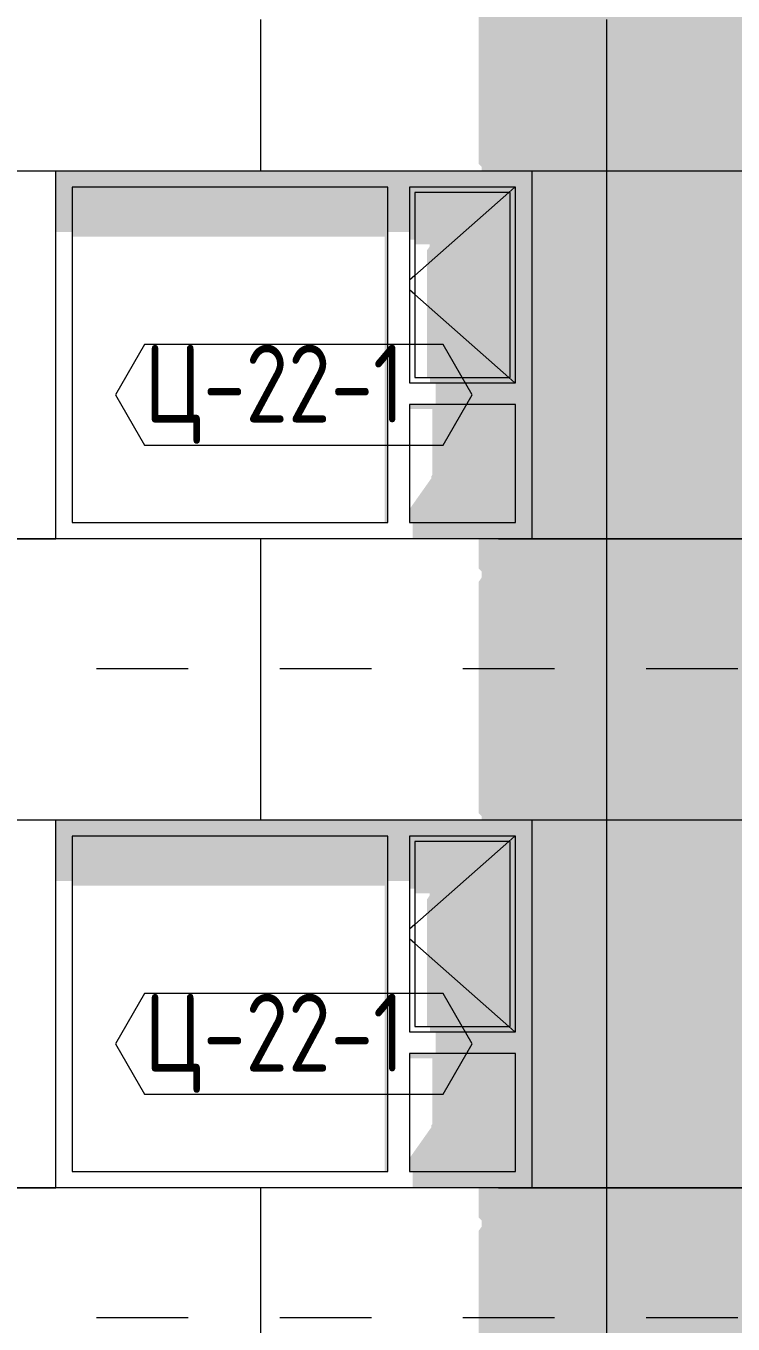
# Model space of a CAD drawing. Header units: millimetres. Extents: x 18162 to 7085488, y 72188 to 247925.
# Drawn here: x 5960420 to 5963688, y 118526 to 124526 of the extents above; entities that cross this region are included whole.
import ezdxf

# ---------------------------------------------------------------- set-up
doc = ezdxf.new("R2010")
doc.units = ezdxf.units.MM
doc.header["$MEASUREMENT"] = 0
doc.linetypes.add('Dashed', pattern=[423.333333, 211.666667, -211.666667])
doc.layers.add('Archicad Windows', color=7, linetype='Continuous')
doc.layers.add('Structural - Bearing', color=7, linetype='Continuous')
doc.styles.add('GENERATED_STYLE_3', font='', dxfattribs={"width": 0.8})
doc.styles.get('GENERATED_STYLE_3').set_extended_font_data('ISOCPEUR MON')

# ---------------------------------------------------------------- blocks, each defined once
blk = doc.blocks.new('*X2853', base_point=(6050603.8, 91556.2))
at = {"layer": 'Structural - Bearing', "color": 8, "linetype": 'Continuous', "lineweight": 13}
for p, q in [((5961503.8, 121456.2), (5961503.8, 120856.2)), ((5963103.8, 121456.2), (5963103.8, 119156.2)), ((5959903.8, 120856.2), (5960558.1, 120856.2)), ((5962758.1, 120856.2), (5963103.8, 120856.2)), ((5963103.8, 120856.2), (5963795.7, 120856.2)), ((5959903.8, 119156.2), (5960558.1, 119156.2)), ((5960558.1, 119156.2), (5959903.8, 119156.2)), ((5961503.8, 119156.2), (5961503.8, 118556.2)), ((5962603.8, 119156.2), (5963103.8, 119156.2)), ((5963103.8, 119156.2), (5962758.1, 119156.2)), ((5963103.8, 119156.2), (5963795.7, 119156.2)), ((5963103.8, 119156.2), (5963103.8, 118556.2)), ((5963795.7, 119156.2), (5963103.8, 119156.2)), ((5961503.8, 118556.2), (5961503.8, 118456.2)), ((5963103.8, 118556.2), (5963103.8, 118456.2))]:
    blk.add_line(p, q, dxfattribs=at)
blk = doc.blocks.new('*X2860', base_point=(6050603.8, 91556.2))
at = {"layer": 'Structural - Bearing', "color": 8, "linetype": 'Continuous', "lineweight": 13}
for p, q in [((5961503.8, 124456.2), (5961503.8, 123856.2)), ((5963103.8, 124456.2), (5963103.8, 122156.2)), ((5959903.8, 123856.2), (5960558.1, 123856.2)), ((5962758.1, 123856.2), (5963103.8, 123856.2)), ((5963103.8, 123856.2), (5963795.7, 123856.2)), ((5959903.8, 122156.2), (5960558.1, 122156.2)), ((5960558.1, 122156.2), (5959903.8, 122156.2)), ((5961503.8, 122156.2), (5961503.8, 121556.2)), ((5962603.8, 122156.2), (5963103.8, 122156.2)), ((5963103.8, 122156.2), (5962758.1, 122156.2)), ((5963103.8, 122156.2), (5963795.7, 122156.2)), ((5963103.8, 122156.2), (5963103.8, 121556.2)), ((5963795.7, 122156.2), (5963103.8, 122156.2)), ((5961503.8, 121556.2), (5961503.8, 121456.2)), ((5963103.8, 121556.2), (5963103.8, 121456.2))]:
    blk.add_line(p, q, dxfattribs=at)
blk = doc.blocks.new('*X2867', base_point=(6050603.8, 91556.2))
at = {"layer": 'Structural - Bearing', "color": 8, "linetype": 'Continuous', "lineweight": 13}
for p, q in [((5961503.8, 124556.2), (5961503.8, 124456.2)), ((5963103.8, 124556.2), (5963103.8, 124456.2))]:
    blk.add_line(p, q, dxfattribs=at)
blk = doc.blocks.new('Label_251_3', base_point=(5961658.1, 119587.1))
at = {"color": 13, "linetype": 'Continuous', "lineweight": 13, "flags": 128}
blk.add_lwpolyline([(5960834.2, 119821.3), (5960968.3, 119589.1), (5962347.9, 119589.1), (5962482, 119821.3), (5962347.9, 120053.6), (5960968.3, 120053.6)], close=True, dxfattribs=at)
at = {"color": 13, "lineweight": 13, "insert": (5960968.3, 120052.9), "char_height": 360, "attachment_point": 1, "style": 'GENERATED_STYLE_3'}
blk.add_mtext('\\A1;{\\pql;\\pt0,253000;\\fISOCPEUR MON|b0|i0|c0|p0;\\W0.800000;Ц-22-1\\fISOCPEUR MON|b0|i0|c0|p0;\\W0.800000;\\A1{\\H.66x;\\S^  ;}\\fISOCPEUR MON|b0|i0|c0|p0;\\W0.800000;\\fISOCPEUR MON|b0|i0|c0|p0;\\W0.800000;\\A1{\\H.66x;\\S^  ;}\\fISOCPEUR MON|b0|i0|c0|p0;\\W0.800000; \\fISOCPEUR MON|b0|i0|c0|p0;\\W0.800000;\\fISOCPEUR MON|b0|i0|c0|p0;\\W0.800000;\\fISOCPEUR MON|b0|i0|c0|p0;\\W0.800000;\\fISOCPEUR MON|b0|i0|c0|p0;\\W0.800000;\\fISOCPEUR MON|b0|i0|c0|p0;\\W0.800000;\\fISOCPEUR MON|b0|i0|c0|p0;\\W0.800000;\\fISOCPEUR MON|b0|i0|c0|p0;\\W0.800000;\\fISOCPEUR MON|b0|i0|c0|p0;\\W0.800000;\\fISOCPEUR MON|b0|i0|c0|p0;\\W0.800000;\\fISOCPEUR MON|b0|i0|c0|p0;\\W0.800000;\\fISOCPEUR MON|b0|i0|c0|p0;\\W0.800000;\\fISOCPEUR MON|b0|i0|c0|p0;\\W0.800000;\\fISOCPEUR MON|b0|i0|c0|p0;\\W0.800000;\\fISOCPEUR MON|b0|i0|c0|p0;\\W0.800000;\\fISOCPEUR MON|b0|i0|c0|p0;\\W0.800000;\\fISOCPEUR MON|b0|i0|c0|p0;\\W0.800000;\\fISOCPEUR MON|b0|i0|c0|p0;\\W0.800000;\\fISOCPEUR MON|b0|i0|c0|p0;\\W0.800000;\\fISOCPEUR MON|b0|i0|c0|p0;\\W0.800000;\\fISOCPEUR MON|b0|i0|c0|p0;\\W0.800000;\\fISOCPEUR MON|b0|i0|c0|p0;\\W0.800000;\\fISOCPEUR MON|b0|i0|c0|p0;\\W0.800000;\\fISOCPEUR MON|b0|i0|c0|p0;\\W0.800000;\\fISOCPEUR MON|b0|i0|c0|p0;\\W0.800000;\\fISOCPEUR MON|b0|i0|c0|p0;\\W0.800000;\\fISOCPEUR MON|b0|i0|c0|p0;\\W0.800000;\\fISOCPEUR MON|b0|i0|c0|p0;\\W0.800000;\\fISOCPEUR MON|b0|i0|c0|p0;\\W0.800000;\\fISOCPEUR MON|b0|i0|c0|p0;\\W0.800000;\\fISOCPEUR MON|b0|i0|c0|p0;\\W0.800000;\\fISOCPEUR MON|b0|i0|c0|p0;\\W0.800000;\\fISOCPEUR MON|b0|i0|c0|p0;\\W0.800000;\\fISOCPEUR MON|b0|i0|c0|p0;\\W0.800000;\\fISOCPEUR MON|b0|i0|c0|p0;\\W0.800000;\\fISOCPEUR MON|b0|i0|c0|p0;\\W0.800000;\\fISOCPEUR MON|b0|i0|c0|p0;\\W0.800000;\\fISOCPEUR MON|b0|i0|c0|p0;\\W0.800000;\\fISOCPEUR MON|b0|i0|c0|p0;\\W0.800000;\\fISOCPEUR MON|b0|i0|c0|p0;\\W0.800000;\\fISOCPEUR MON|b0|i0|c0|p0;\\W0.800000;\\fISOCPEUR MON|b0|i0|c0|p0;\\W0.800000;\\fISOCPEUR MON|b0|i0|c0|p0;\\W0.800000;\\fISOCPEUR MON|b0|i0|c0|p0;\\W0.800000;}', dxfattribs=at)
blk = doc.blocks.new('Label_253_3', base_point=(5961658.1, 122587.1))
at = {"color": 13, "linetype": 'Continuous', "lineweight": 13, "flags": 128}
blk.add_lwpolyline([(5960834.2, 122821.3), (5960968.3, 122589.1), (5962347.9, 122589.1), (5962482, 122821.3), (5962347.9, 123053.6), (5960968.3, 123053.6)], close=True, dxfattribs=at)
at = {"color": 13, "lineweight": 13, "insert": (5960968.3, 123052.9), "char_height": 360, "attachment_point": 1, "style": 'GENERATED_STYLE_3'}
blk.add_mtext('\\A1;{\\pql;\\pt0,253000;\\fISOCPEUR MON|b0|i0|c0|p0;\\W0.800000;Ц-22-1\\fISOCPEUR MON|b0|i0|c0|p0;\\W0.800000;\\A1{\\H.66x;\\S^  ;}\\fISOCPEUR MON|b0|i0|c0|p0;\\W0.800000;\\fISOCPEUR MON|b0|i0|c0|p0;\\W0.800000;\\A1{\\H.66x;\\S^  ;}\\fISOCPEUR MON|b0|i0|c0|p0;\\W0.800000; \\fISOCPEUR MON|b0|i0|c0|p0;\\W0.800000;\\fISOCPEUR MON|b0|i0|c0|p0;\\W0.800000;\\fISOCPEUR MON|b0|i0|c0|p0;\\W0.800000;\\fISOCPEUR MON|b0|i0|c0|p0;\\W0.800000;\\fISOCPEUR MON|b0|i0|c0|p0;\\W0.800000;\\fISOCPEUR MON|b0|i0|c0|p0;\\W0.800000;\\fISOCPEUR MON|b0|i0|c0|p0;\\W0.800000;\\fISOCPEUR MON|b0|i0|c0|p0;\\W0.800000;\\fISOCPEUR MON|b0|i0|c0|p0;\\W0.800000;\\fISOCPEUR MON|b0|i0|c0|p0;\\W0.800000;\\fISOCPEUR MON|b0|i0|c0|p0;\\W0.800000;\\fISOCPEUR MON|b0|i0|c0|p0;\\W0.800000;\\fISOCPEUR MON|b0|i0|c0|p0;\\W0.800000;\\fISOCPEUR MON|b0|i0|c0|p0;\\W0.800000;\\fISOCPEUR MON|b0|i0|c0|p0;\\W0.800000;\\fISOCPEUR MON|b0|i0|c0|p0;\\W0.800000;\\fISOCPEUR MON|b0|i0|c0|p0;\\W0.800000;\\fISOCPEUR MON|b0|i0|c0|p0;\\W0.800000;\\fISOCPEUR MON|b0|i0|c0|p0;\\W0.800000;\\fISOCPEUR MON|b0|i0|c0|p0;\\W0.800000;\\fISOCPEUR MON|b0|i0|c0|p0;\\W0.800000;\\fISOCPEUR MON|b0|i0|c0|p0;\\W0.800000;\\fISOCPEUR MON|b0|i0|c0|p0;\\W0.800000;\\fISOCPEUR MON|b0|i0|c0|p0;\\W0.800000;\\fISOCPEUR MON|b0|i0|c0|p0;\\W0.800000;\\fISOCPEUR MON|b0|i0|c0|p0;\\W0.800000;\\fISOCPEUR MON|b0|i0|c0|p0;\\W0.800000;\\fISOCPEUR MON|b0|i0|c0|p0;\\W0.800000;\\fISOCPEUR MON|b0|i0|c0|p0;\\W0.800000;\\fISOCPEUR MON|b0|i0|c0|p0;\\W0.800000;\\fISOCPEUR MON|b0|i0|c0|p0;\\W0.800000;\\fISOCPEUR MON|b0|i0|c0|p0;\\W0.800000;\\fISOCPEUR MON|b0|i0|c0|p0;\\W0.800000;\\fISOCPEUR MON|b0|i0|c0|p0;\\W0.800000;\\fISOCPEUR MON|b0|i0|c0|p0;\\W0.800000;\\fISOCPEUR MON|b0|i0|c0|p0;\\W0.800000;\\fISOCPEUR MON|b0|i0|c0|p0;\\W0.800000;\\fISOCPEUR MON|b0|i0|c0|p0;\\W0.800000;\\fISOCPEUR MON|b0|i0|c0|p0;\\W0.800000;\\fISOCPEUR MON|b0|i0|c0|p0;\\W0.800000;\\fISOCPEUR MON|b0|i0|c0|p0;\\W0.800000;\\fISOCPEUR MON|b0|i0|c0|p0;\\W0.800000;\\fISOCPEUR MON|b0|i0|c0|p0;\\W0.800000;}', dxfattribs=at)

msp = doc.modelspace()

# ---------------------------------------------------------------- hatches: boundary and pattern name
at = {"layer": 'Archicad Windows', "linetype": 'Continuous', "lineweight": 0}
for points in [[(5962093.1, 123781.2), (5962193.1, 123781.2), (5962683.1, 123781.2), (5962758.1, 123781.2), (5962758.1, 123856.2), (5960558.1, 123856.2), (5960558.1, 123781.2), (5960633.1, 123781.2)], [(5960633.1, 123781.2), (5960558.1, 123781.2), (5960558.1, 123573.3), (5960633.1, 123573.3)], [(5962093.1, 123781.2), (5960633.1, 123781.2), (5960633.1, 123552.1), (5962078.1, 123552.1), (5962078.1, 122231.2), (5962093.1, 122231.2)], [(5962193.1, 123781.2), (5962093.1, 123781.2), (5962093.1, 123573.3), (5962193.1, 123573.3)], [(5962683.1, 123781.2), (5962193.1, 123781.2), (5962193.1, 123756.2), (5962218.1, 123756.2), (5962658.1, 123756.2), (5962683.1, 123756.2)], [(5962683.1, 122876.2), (5962683.1, 122776.2), (5962683.1, 122231.2), (5962758.1, 122231.2), (5962758.1, 123781.2), (5962683.1, 123781.2)], [(5962193.1, 123756.2), (5962193.1, 123538), (5962218.1, 123538), (5962218.1, 123756.2)], [(5962218.1, 123756.2), (5962218.1, 123516.8), (5962285.7, 123516.8), (5962285.7, 123506.1), (5962273.1, 123488.3), (5962273.1, 122901.2), (5962658.1, 122901.2), (5962658.1, 123756.2)], [(5962658.1, 122901.2), (5962683.1, 122901.2), (5962683.1, 123756.2), (5962658.1, 123756.2)], [(5962683.1, 122901.2), (5962288.1, 122901.2), (5962288.1, 122876.2), (5962683.1, 122876.2)], [(5962313.1, 122876.2), (5962313.1, 122776.2), (5962683.1, 122776.2), (5962683.1, 122876.2)], [(5962293.1, 122434.4), (5962193.1, 122292.9), (5962193.1, 122231.2), (5962683.1, 122231.2), (5962683.1, 122776.2), (5962193.1, 122776.2), (5962193.1, 122755), (5962298.1, 122755), (5962298.1, 122450.7), (5962293.1, 122443.6)], [(5962208.1, 122156.2), (5962758.1, 122156.2), (5962758.1, 122231.2), (5962208.1, 122231.2)], [(5962093.1, 120781.2), (5962193.1, 120781.2), (5962683.1, 120781.2), (5962758.1, 120781.2), (5962758.1, 120856.2), (5960558.1, 120856.2), (5960558.1, 120781.2), (5960633.1, 120781.2)], [(5960633.1, 120781.2), (5960558.1, 120781.2), (5960558.1, 120573.3), (5960633.1, 120573.3)], [(5962093.1, 120781.2), (5960633.1, 120781.2), (5960633.1, 120552.1), (5962078.1, 120552.1), (5962078.1, 119231.2), (5962093.1, 119231.2)], [(5962193.1, 120781.2), (5962093.1, 120781.2), (5962093.1, 120573.3), (5962193.1, 120573.3)], [(5962683.1, 120781.2), (5962193.1, 120781.2), (5962193.1, 120756.2), (5962218.1, 120756.2), (5962658.1, 120756.2), (5962683.1, 120756.2)], [(5962683.1, 119876.2), (5962683.1, 119776.2), (5962683.1, 119231.2), (5962758.1, 119231.2), (5962758.1, 120781.2), (5962683.1, 120781.2)], [(5962193.1, 120756.2), (5962193.1, 120538), (5962218.1, 120538), (5962218.1, 120756.2)], [(5962218.1, 120516.8), (5962285.7, 120516.8), (5962285.7, 120506.1), (5962273.1, 120488.3), (5962273.1, 119901.2), (5962658.1, 119901.2), (5962658.1, 120756.2), (5962218.1, 120756.2)], [(5962658.1, 119901.2), (5962683.1, 119901.2), (5962683.1, 120756.2), (5962658.1, 120756.2)], [(5962683.1, 119901.2), (5962288.1, 119901.2), (5962288.1, 119876.2), (5962683.1, 119876.2)], [(5962313.1, 119876.2), (5962313.1, 119776.2), (5962683.1, 119776.2), (5962683.1, 119876.2)], [(5962293.1, 119434.4), (5962193.1, 119292.9), (5962193.1, 119231.2), (5962683.1, 119231.2), (5962683.1, 119776.2), (5962193.1, 119776.2), (5962193.1, 119755), (5962298.1, 119755), (5962298.1, 119450.7), (5962293.1, 119443.6)], [(5962208.1, 119156.2), (5962758.1, 119156.2), (5962758.1, 119231.2), (5962208.1, 119231.2)]]:
    msp.add_hatch(color=49, dxfattribs=at).paths.add_polyline_path(points)
at = {"layer": 'Structural - Bearing', "linetype": 'Continuous', "lineweight": 0}
for points in [[(5962513.1, 125156.2), (5962513.1, 125017.7), (5962525.7, 125005.1), (5962525.7, 124975.5), (5962513.1, 124957.7), (5962513.1, 124456.2), (5963758.1, 124456.2), (5963758.1, 124506.2), (5966994, 124506.2), (5967008.1, 124526.2), (5963808.1, 124526.2), (5963808.1, 124586.2), (5963795.7, 124586.2), (5963795.7, 127216.2), (5963808.1, 127216.2), (5963808.1, 127276.2), (5967008.1, 127276.2), (5967008.1, 127235.5), (5967058.1, 127306.2), (5963758.1, 127306.2), (5963758.1, 127456.2), (5962513.1, 127456.2), (5962513.1, 126887.7), (5962525.7, 126875.1), (5962525.7, 126856.2), (5962758.1, 126856.2), (5962758.1, 125156.2)], [(5962513.1, 123887.7), (5962525.7, 123875.1), (5962525.7, 123856.2), (5962758.1, 123856.2), (5962758.1, 122156.2), (5962513.1, 122156.2), (5962513.1, 122017.7), (5962525.7, 122005.1), (5962525.7, 121975.5), (5962513.1, 121957.7), (5962513.1, 121456.2), (5963758.1, 121456.2), (5963758.1, 121506.2), (5966994, 121506.2), (5967008.1, 121526.2), (5963808.1, 121526.2), (5963808.1, 121586.2), (5963795.7, 121586.2), (5963795.7, 124216.2), (5963808.1, 124216.2), (5963808.1, 124276.2), (5967008.1, 124276.2), (5967008.1, 124235.5), (5967058.1, 124306.2), (5963758.1, 124306.2), (5963758.1, 124456.2), (5962513.1, 124456.2)], [(5962513.1, 121456.2), (5962513.1, 120887.7), (5962525.7, 120875.1), (5962525.7, 120856.2), (5962758.1, 120856.2), (5962758.1, 119156.2), (5962513.1, 119156.2), (5962513.1, 119017.7), (5962525.7, 119005.1), (5962525.7, 118975.5), (5962513.1, 118957.7), (5962513.1, 118456.2), (5963758.1, 118456.2), (5963758.1, 118506.2), (5966994, 118506.2), (5967008.1, 118526.2), (5963808.1, 118526.2), (5963808.1, 118586.2), (5963795.7, 118586.2), (5963795.7, 121216.2), (5963808.1, 121216.2), (5963808.1, 121276.2), (5967008.1, 121276.2), (5967008.1, 121235.5), (5967058.1, 121306.2), (5963758.1, 121306.2), (5963758.1, 121456.2)]]:
    msp.add_hatch(color=49, dxfattribs=at).paths.add_polyline_path(points)

# ---------------------------------------------------------------- linework, layer by layer
at = {"color": 8, "linetype": 'Dashed', "lineweight": 13, "ltscale": 2}
for p, q in [((5948046.5, 121556.2), (5978885, 121556.2)), ((5948046.5, 118556.2), (5978885, 118556.2))]:
    msp.add_line(p, q, dxfattribs=at)
at = {"layer": 'Archicad Windows', "color": 7, "linetype": 'Continuous', "lineweight": 13}
for p, q in [((5960558.1, 122156.2), (5960558.1, 123856.2)), ((5960558.1, 123856.2), (5962758.1, 123856.2)), ((5962758.1, 123856.2), (5962758.1, 122156.2)), ((5962758.1, 122156.2), (5960558.1, 122156.2)), ((5960558.1, 119156.2), (5960558.1, 120856.2)), ((5960558.1, 120856.2), (5962758.1, 120856.2)), ((5962758.1, 120856.2), (5962758.1, 119156.2)), ((5962758.1, 119156.2), (5960558.1, 119156.2))]:
    msp.add_line(p, q, dxfattribs=at)
at = {"layer": 'Archicad Windows', "color": 7, "linetype": 'Continuous', "lineweight": 9}
for p, q in [((5960633.1, 123781.2), (5960633.1, 122231.2)), ((5962093.1, 123781.2), (5960633.1, 123781.2)), ((5962093.1, 122231.2), (5962093.1, 123781.2)), ((5962193.1, 123781.2), (5962193.1, 122876.2)), ((5962683.1, 123781.2), (5962193.1, 123781.2)), ((5962679.8, 123781.2), (5962651.6, 123756.2)), ((5962683.1, 122876.2), (5962683.1, 123781.2)), ((5962218.1, 123756.2), (5962218.1, 122901.2)), ((5962658.1, 123756.2), (5962218.1, 123756.2)), ((5962651.6, 123756.2), (5962218.1, 123372.9)), ((5962658.1, 122901.2), (5962658.1, 123756.2)), ((5962218.1, 123372.9), (5962193.1, 123350.8)), ((5962218.1, 123284.5), (5962193.1, 123306.6)), ((5962651.6, 122901.2), (5962218.1, 123284.5)), ((5962218.1, 122901.2), (5962658.1, 122901.2)), ((5962679.8, 122876.2), (5962651.6, 122901.2)), ((5962193.1, 122876.2), (5962683.1, 122876.2)), ((5962193.1, 122776.2), (5962193.1, 122231.2)), ((5962683.1, 122776.2), (5962193.1, 122776.2)), ((5962683.1, 122231.2), (5962683.1, 122776.2)), ((5960633.1, 122231.2), (5962093.1, 122231.2)), ((5962193.1, 122231.2), (5962683.1, 122231.2)), ((5960633.1, 120781.2), (5960633.1, 119231.2)), ((5962093.1, 120781.2), (5960633.1, 120781.2)), ((5962093.1, 119231.2), (5962093.1, 120781.2)), ((5962193.1, 120781.2), (5962193.1, 119876.2)), ((5962683.1, 120781.2), (5962193.1, 120781.2)), ((5962679.8, 120781.2), (5962651.6, 120756.2)), ((5962683.1, 119876.2), (5962683.1, 120781.2)), ((5962218.1, 120756.2), (5962218.1, 119901.2)), ((5962658.1, 120756.2), (5962218.1, 120756.2)), ((5962651.6, 120756.2), (5962218.1, 120372.9)), ((5962658.1, 119901.2), (5962658.1, 120756.2)), ((5962218.1, 120372.9), (5962193.1, 120350.8)), ((5962218.1, 120284.5), (5962193.1, 120306.6)), ((5962651.6, 119901.2), (5962218.1, 120284.5)), ((5962218.1, 119901.2), (5962658.1, 119901.2)), ((5962679.8, 119876.2), (5962651.6, 119901.2)), ((5962193.1, 119876.2), (5962683.1, 119876.2)), ((5962193.1, 119776.2), (5962193.1, 119231.2)), ((5962683.1, 119776.2), (5962193.1, 119776.2)), ((5962683.1, 119231.2), (5962683.1, 119776.2)), ((5960633.1, 119231.2), (5962093.1, 119231.2)), ((5962193.1, 119231.2), (5962683.1, 119231.2))]:
    msp.add_line(p, q, dxfattribs=at)

# ---------------------------------------------------------------- block references
at = {"color": 12, "linetype": 'Continuous', "lineweight": 13}
for name, p in [('Label_253_3', (5961658.1, 122587.1)), ('Label_251_3', (5961658.1, 119587.1))]:
    msp.add_blockref(name, p, dxfattribs=at)
at = {"layer": 'Structural - Bearing', "lineweight": 0}
for name in ['*X2867', '*X2860', '*X2853']:
    msp.add_blockref(name, (6050603.8, 91556.2), dxfattribs=at)

doc.saveas('drawing.dxf')
